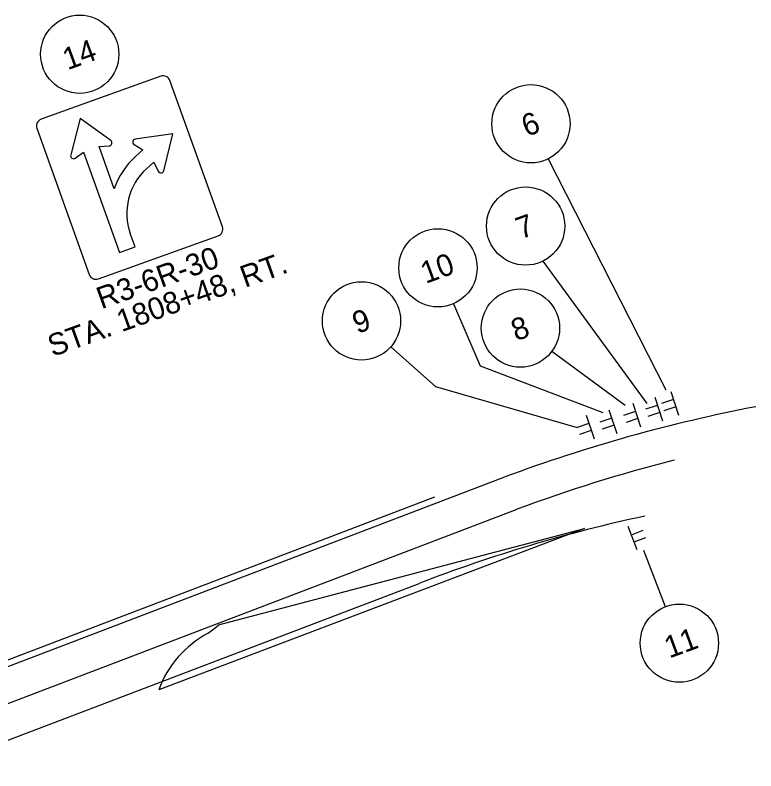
# Model space of a CAD drawing. Extents: x 134216 to 153308, y 327065 to 339865.
# Drawn here: x 153071.3 to 153308, y 331003.5 to 331244.9 of the extents above; entities that cross this region are included whole.
import ezdxf

# ---------------------------------------------------------------- set-up
doc = ezdxf.new("R2010")
doc.units = 0
for name, color, linetype in [('_CIVIL_CONSTRUCTION', 7, 'Continuous'), ('DR_P_Erosion_Control', 7, 'Continuous'), ('DR_P_Inlet_Protection', 7, 'Continuous'), ('DR_X_GenericNode', 7, 'Continuous'), ('GK_Drainage_Nodes', 7, 'Continuous'), ('UT_X_Misc_Cells', 7, 'Continuous')]:
    doc.layers.add(name, color=color, linetype=linetype)

msp = doc.modelspace()

# ---------------------------------------------------------------- linework, layer by layer
at = {"layer": '_CIVIL_CONSTRUCTION'}
msp.add_lwpolyline([(153132.99, 331047.47), (153136.32, 331050.08), (153136.3, 331050.17), (153253.23, 331080.91), (153117.17, 331029.36)], dxfattribs=at)
msp.add_arc((153148.75, 331017.74), 33.65, 117.9309, 159.7867, dxfattribs=at)
at = {"layer": 'DR_P_Erosion_Control'}
for p, q in [((153241.55, 331198.97), (153279.15, 331125.23)), ((153239.85, 331166.29), (153273.12, 331120.89)), ((153211.35, 331152.73), (153219.92, 331132.91)), ((153191.33, 331138.95), (153205.59, 331126.33)), ((153242.8, 331137.53), (153266.23, 331120.27)), ((153219.92, 331132.91), (153259.08, 331117.97)), ((153205.59, 331126.33), (153250.81, 331113.21)), ((153279.03, 331055.94), (153272.14, 331073.91))]:
    msp.add_line(p, q, dxfattribs=at)
for centre in [(153091.94, 331232.43), (153236.1, 331210.22), (153234.4, 331177.54), (153206.39, 331164.2), (153181.97, 331147.24), (153232.73, 331144.94), (153283.51, 331044.27)]:
    msp.add_circle(centre, 12.5, dxfattribs=at)
at = {"layer": 'DR_P_Inlet_Protection'}
for p, q in [((153092.09, 331211.95), (153089.07, 331200.24)), ((153101.87, 331204.83), (153092.09, 331211.95)), ((153121.66, 331206.97), (153109.68, 331205.29)), ((153118.81, 331195.22), (153121.66, 331206.97)), ((153098.13, 331202.92), (153101.37, 331203.13)), ((153102.98, 331189.39), (153098.13, 331202.92)), ((153109.31, 331203.56), (153112.08, 331201.85)), ((153112.08, 331201.85), (153109.74, 331199.73)), ((153090.53, 331199.24), (153093.17, 331201.14)), ((153093.17, 331201.14), (153104.67, 331169.09)), ((153113.28, 331195.83), (153115.62, 331197.94)), ((153115.62, 331197.94), (153117.05, 331195.02)), ((153109.63, 331170.87), (153108.1, 331175.12)), ((153104.67, 331169.09), (153109.63, 331170.87)), ((153280.76, 331124.73), (153283.28, 331117.14)), ((153275.63, 331122.91), (153278.15, 331115.32)), ((153281.64, 331122.08), (153277.85, 331120.81)), ((153268.62, 331120.97), (153271.14, 331113.38)), ((153276.51, 331120.25), (153272.71, 331118.99)), ((153282.4, 331119.8), (153278.6, 331118.54)), ((153282.02, 331120.94), (153282.02, 331120.94)), ((153253.73, 331117.13), (153256.25, 331109.54)), ((153261.03, 331118.83), (153263.55, 331111.24)), ((153269.5, 331118.32), (153265.71, 331117.06)), ((153269.88, 331117.18), (153269.88, 331117.18)), ((153277.27, 331117.98), (153273.47, 331116.72)), ((153276.89, 331119.12), (153276.89, 331119.12)), ((153261.91, 331116.17), (153258.12, 331114.91)), ((153262.29, 331115.04), (153262.29, 331115.04)), ((153270.26, 331116.04), (153266.47, 331114.78)), ((153254.61, 331114.48), (153250.81, 331113.21)), ((153254.99, 331113.34), (153254.99, 331113.34)), ((153262.67, 331113.9), (153258.88, 331112.64)), ((153255.37, 331112.2), (153251.57, 331110.94)), ((153270.01, 331074.07), (153267.2, 331081.56)), ((153268.18, 331078.94), (153271.93, 331080.34)), ((153268.6, 331077.81), (153268.6, 331077.81)), ((153269.02, 331076.69), (153272.77, 331078.09))]:
    msp.add_line(p, q, dxfattribs=at)
for points in [[(153117.85, 331225.4), (153079.6, 331211.67)], [(153137.51, 331177.28), (153120.74, 331224.03)], [(153078.23, 331208.78), (153095.01, 331162.03)], [(153097.9, 331160.66), (153136.15, 331174.39)]]:
    msp.add_lwpolyline(points, dxfattribs=at)
for centre, radius, start, end in [((153118.61, 331223.27), 2.26, 19.7419, 109.7419), ((153080.36, 331209.54), 2.26, 109.7419, 199.7419), ((153101.31, 331204.07), 0.941, 273.6976, 53.9329), ((153109.81, 331204.36), 0.941, 97.9896, 238.2249), ((153089.98, 331200), 0.941, 165.5509, 305.7862), ((153126.17, 331181.6), 24.46, 132.1806, 161.427), ((153126.17, 331181.6), 19.19, 132.1806, 199.7419), ((153117.9, 331195.44), 0.941, 206.1362, 346.3716), ((153135.39, 331176.52), 2.26, 289.7419, 19.7419), ((153097.14, 331162.79), 2.26, 199.7419, 289.7419)]:
    msp.add_arc(centre, radius, start, end, dxfattribs=at)
at = {"layer": 'DR_X_GenericNode'}
for p, q in [((153035.5, 331024.04), (153227.79, 331097.38)), ((153043.34, 331003.48), (153200.34, 331063.36))]:
    msp.add_line(p, q, dxfattribs=at)
for centre, radius, start, end in [((153402.19, 330628.66), 500.11, 100.8606, 110.4091), ((153372.55, 330617.47), 477.99, 102.0885, 111.1165)]:
    msp.add_arc(centre, radius, start, end, dxfattribs=at)
at = {"layer": 'GK_Drainage_Nodes'}
msp.add_line((153039.42, 331013.76), (153231.66, 331087.08), dxfattribs=at)
msp.add_arc((153402.19, 330628.66), 489.11, 104.247, 110.4091, dxfattribs=at)
msp.add_arc((153402.19, 330628.66), 489.11, 104.247, 110.4091, dxfattribs=at)
at = {"layer": 'UT_X_Misc_Cells'}
msp.add_line((153021.03, 331020.66), (153205.43, 331090.99), dxfattribs=at)

# ---------------------------------------------------------------- texts
at = {"layer": 'DR_P_Erosion_Control'}
for s, rotation, p in [('14', 20.1282, (153088.09, 331227.29)), ('6', 20.1282, (153234.7, 331205.98)), ('7', 20.1282, (153232.87, 331173.25)), ('R3-6R-30', 19.7419, (153098.87, 331150.92)), ('STA. 1808+48, RT.', 19.7419, (153083.28, 331135.7)), ('10', 20.1282, (153202.45, 331159.03)), ('9', 20.1282, (153180.64, 331143.02)), ('8', 20.1282, (153231.35, 331140.7)), ('11', 20.1282, (153280.3, 331039.36))]:
    msp.add_text(s, height=7, rotation=rotation, dxfattribs=at).set_placement(p)

doc.saveas('drawing.dxf')
